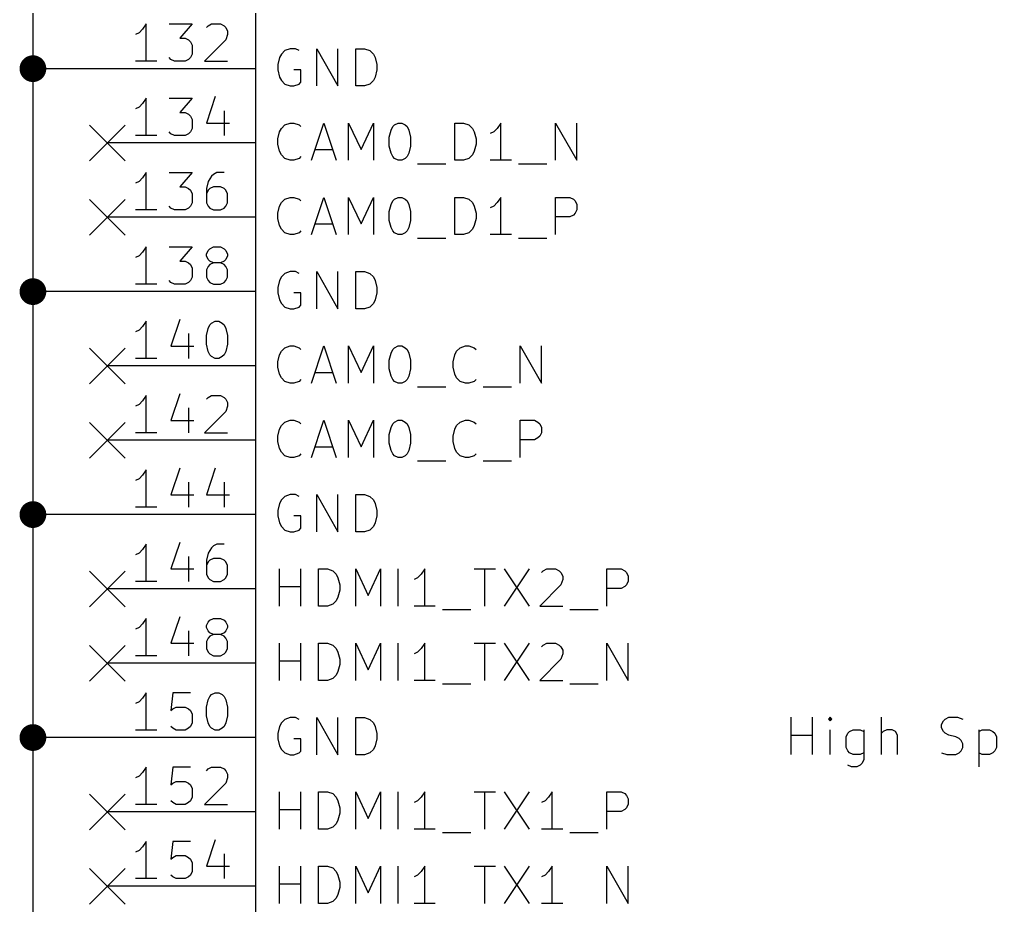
# Model space of a CAD drawing. Extents: x 0.4 to 11.3, y -7.9 to -0.4.
# Drawn here: x 3.382 to 4.696, y -4.176 to -2.984 of the extents above; entities that cross this region are included whole.
import ezdxf

# ---------------------------------------------------------------- set-up
doc = ezdxf.new("R2010")
doc.units = 0
doc.header["$MEASUREMENT"] = 0
for name, color, linetype in [('BLUE2', 5, 'CONTINUOUS'), ('CYAN2', 4, 'CONTINUOUS'), ('GREEN3', 91, 'CONTINUOUS'), ('RED2', 1, 'CONTINUOUS'), ('RED3', 11, 'CONTINUOUS')]:
    doc.layers.add(name, color=color, linetype=linetype)

msp = doc.modelspace()

# ---------------------------------------------------------------- linework, layer by layer
at = {"layer": 'BLUE2', "linetype": 'CONTINUOUS'}
for p, q in [((3.476, -3.126), (3.524, -3.174)), ((3.524, -3.126), (3.476, -3.174)), ((3.476, -3.226), (3.524, -3.274)), ((3.524, -3.226), (3.476, -3.274)), ((3.476, -3.426), (3.524, -3.474)), ((3.524, -3.426), (3.476, -3.474)), ((3.476, -3.526), (3.524, -3.574)), ((3.524, -3.526), (3.476, -3.574)), ((3.476, -3.726), (3.524, -3.774)), ((3.524, -3.726), (3.476, -3.774)), ((3.476, -3.826), (3.524, -3.874)), ((3.524, -3.826), (3.476, -3.874)), ((3.476, -4.026), (3.524, -4.074)), ((3.524, -4.026), (3.476, -4.074)), ((3.476, -4.126), (3.524, -4.174)), ((3.524, -4.126), (3.476, -4.174))]:
    msp.add_line(p, q, dxfattribs=at)
at = {"layer": 'CYAN2', "linetype": 'CONTINUOUS'}
for p, q in [((3.74619, -3.02313), (3.73905, -3.02551)), ((3.75333, -3.02313), (3.74619, -3.02313)), ((3.75809, -3.02551), (3.75333, -3.02313)), ((3.7819, -3.07313), (3.7819, -3.02313)), ((3.7819, -3.02313), (3.81047, -3.07313)), ((3.81047, -3.07313), (3.81047, -3.02313)), ((3.83428, -3.07313), (3.83428, -3.02313)), ((3.83428, -3.02313), (3.84619, -3.02313)), ((3.84619, -3.02313), (3.85333, -3.02551)), ((3.7319, -3.03504), (3.72952, -3.04456)), ((3.73428, -3.03028), (3.7319, -3.03504)), ((3.73905, -3.02551), (3.73428, -3.03028)), ((3.85333, -3.02551), (3.85809, -3.03028)), ((3.85809, -3.03028), (3.86048, -3.03504)), ((3.86048, -3.03504), (3.86285, -3.04456)), ((3.72952, -3.04456), (3.72952, -3.0517)), ((3.86285, -3.04456), (3.86285, -3.0517)), ((3.72952, -3.0517), (3.7319, -3.06122)), ((3.7319, -3.06122), (3.73428, -3.06599)), ((3.76047, -3.0517), (3.75095, -3.0517)), ((3.76047, -3.06837), (3.76047, -3.0517)), ((3.86048, -3.06122), (3.85809, -3.06599)), ((3.86285, -3.0517), (3.86048, -3.06122)), ((3.73428, -3.06599), (3.73905, -3.07075)), ((3.73905, -3.07075), (3.74619, -3.07313)), ((3.74619, -3.07313), (3.75095, -3.07313)), ((3.75095, -3.07313), (3.75809, -3.07075)), ((3.75809, -3.07075), (3.76047, -3.06837)), ((3.84619, -3.07313), (3.83428, -3.07313)), ((3.85333, -3.07075), (3.84619, -3.07313)), ((3.85809, -3.06599), (3.85333, -3.07075)), ((3.73428, -3.13028), (3.73905, -3.12551)), ((3.73905, -3.12551), (3.74619, -3.12313)), ((3.74619, -3.12313), (3.75095, -3.12313)), ((3.75095, -3.12313), (3.75809, -3.12551)), ((3.75809, -3.12551), (3.76047, -3.12789)), ((3.77476, -3.17313), (3.79143, -3.12313)), ((3.79143, -3.12313), (3.80809, -3.17313)), ((3.82476, -3.17313), (3.82476, -3.12313)), ((3.82476, -3.12313), (3.84143, -3.15885)), ((3.84143, -3.15885), (3.85809, -3.12313)), ((3.85809, -3.12313), (3.85809, -3.17313)), ((3.8819, -3.13265), (3.88428, -3.12789)), ((3.88428, -3.12789), (3.88667, -3.12551)), ((3.88667, -3.12551), (3.89143, -3.12313)), ((3.89143, -3.12313), (3.89619, -3.12313)), ((3.89619, -3.12313), (3.90095, -3.12551)), ((3.90095, -3.12551), (3.90333, -3.12789)), ((3.90333, -3.12789), (3.90571, -3.13265)), ((3.96761, -3.17313), (3.96761, -3.12313)), ((3.96761, -3.12313), (3.97952, -3.12313)), ((3.97952, -3.12313), (3.98666, -3.12551)), ((3.98666, -3.12551), (3.99143, -3.13028)), ((4.02952, -3.12313), (4.02476, -3.13028)), ((4.02952, -3.17313), (4.02952, -3.12313)), ((4.10333, -3.17313), (4.10333, -3.12313)), ((4.10333, -3.12313), (4.1319, -3.17313)), ((4.1319, -3.17313), (4.1319, -3.12313)), ((3.72952, -3.14456), (3.7319, -3.13504)), ((3.7319, -3.13504), (3.73428, -3.13028)), ((3.87952, -3.14218), (3.8819, -3.13265)), ((3.90571, -3.13265), (3.90809, -3.14218)), ((3.99143, -3.13028), (3.99381, -3.13504)), ((3.99381, -3.13504), (3.99619, -3.14456)), ((4.02, -3.13504), (4.01524, -3.13742)), ((4.02476, -3.13028), (4.02, -3.13504)), ((3.72952, -3.1517), (3.72952, -3.14456)), ((3.7319, -3.16122), (3.72952, -3.1517)), ((3.87952, -3.15408), (3.87952, -3.14218)), ((3.8819, -3.16361), (3.87952, -3.15408)), ((3.90809, -3.15408), (3.90571, -3.16361)), ((3.90809, -3.14218), (3.90809, -3.15408)), ((3.99619, -3.1517), (3.99381, -3.16122)), ((3.99619, -3.14456), (3.99619, -3.1517)), ((3.73428, -3.16599), (3.7319, -3.16122)), ((3.73905, -3.17075), (3.73428, -3.16599)), ((3.77952, -3.15885), (3.80333, -3.15885)), ((3.88428, -3.16837), (3.8819, -3.16361)), ((3.90571, -3.16361), (3.90333, -3.16837)), ((3.99143, -3.16599), (3.98666, -3.17075)), ((3.99381, -3.16122), (3.99143, -3.16599)), ((3.74619, -3.17313), (3.73905, -3.17075)), ((3.75095, -3.17313), (3.74619, -3.17313)), ((3.75809, -3.17075), (3.75095, -3.17313)), ((3.76047, -3.16837), (3.75809, -3.17075)), ((3.88667, -3.17075), (3.88428, -3.16837)), ((3.89143, -3.17313), (3.88667, -3.17075)), ((3.89619, -3.17313), (3.89143, -3.17313)), ((3.90095, -3.17075), (3.89619, -3.17313)), ((3.90333, -3.16837), (3.90095, -3.17075)), ((3.91762, -3.17789), (3.95571, -3.17789)), ((3.97952, -3.17313), (3.96761, -3.17313)), ((3.98666, -3.17075), (3.97952, -3.17313)), ((4.04381, -3.17313), (4.01524, -3.17313)), ((4.05333, -3.17789), (4.09143, -3.17789)), ((3.7319, -3.23504), (3.73428, -3.23028)), ((3.73428, -3.23028), (3.73905, -3.22551)), ((3.73905, -3.22551), (3.74619, -3.22313)), ((3.74619, -3.22313), (3.75095, -3.22313)), ((3.75095, -3.22313), (3.75809, -3.22551)), ((3.75809, -3.22551), (3.76047, -3.22789)), ((3.77476, -3.27313), (3.79143, -3.22313)), ((3.79143, -3.22313), (3.80809, -3.27313)), ((3.82476, -3.27313), (3.82476, -3.22313)), ((3.82476, -3.22313), (3.84143, -3.25885)), ((3.84143, -3.25885), (3.85809, -3.22313)), ((3.85809, -3.22313), (3.85809, -3.27313)), ((3.87952, -3.24218), (3.8819, -3.23265)), ((3.8819, -3.23265), (3.88428, -3.22789)), ((3.88428, -3.22789), (3.88667, -3.22551)), ((3.88667, -3.22551), (3.89143, -3.22313)), ((3.89143, -3.22313), (3.89619, -3.22313)), ((3.89619, -3.22313), (3.90095, -3.22551)), ((3.90095, -3.22551), (3.90333, -3.22789)), ((3.90333, -3.22789), (3.90571, -3.23265)), ((3.90571, -3.23265), (3.90809, -3.24218)), ((3.96761, -3.27313), (3.96761, -3.22313)), ((3.96761, -3.22313), (3.97952, -3.22313)), ((3.97952, -3.22313), (3.98666, -3.22551)), ((3.98666, -3.22551), (3.99143, -3.23028)), ((3.99143, -3.23028), (3.99381, -3.23504)), ((4.02476, -3.23028), (4.02, -3.23504)), ((4.02952, -3.22313), (4.02476, -3.23028)), ((4.02952, -3.27313), (4.02952, -3.22313)), ((4.10333, -3.27313), (4.10333, -3.22313)), ((4.10333, -3.22313), (4.12237, -3.22313)), ((4.12237, -3.22313), (4.12714, -3.22551)), ((4.12714, -3.22551), (4.12952, -3.22789)), ((4.12952, -3.22789), (4.1319, -3.23265)), ((4.1319, -3.23265), (4.1319, -3.2398)), ((3.72952, -3.24456), (3.7319, -3.23504)), ((3.72952, -3.2517), (3.72952, -3.24456)), ((3.87952, -3.25408), (3.87952, -3.24218)), ((3.90809, -3.24218), (3.90809, -3.25408)), ((3.99381, -3.23504), (3.99619, -3.24456)), ((3.99619, -3.24456), (3.99619, -3.2517)), ((4.02, -3.23504), (4.01524, -3.23742)), ((4.12952, -3.24456), (4.12714, -3.24694)), ((4.1319, -3.2398), (4.12952, -3.24456)), ((3.7319, -3.26122), (3.72952, -3.2517)), ((3.77952, -3.25885), (3.80333, -3.25885)), ((3.8819, -3.26361), (3.87952, -3.25408)), ((3.90809, -3.25408), (3.90571, -3.26361)), ((3.99619, -3.2517), (3.99381, -3.26122)), ((4.12237, -3.24932), (4.10333, -3.24932)), ((4.12714, -3.24694), (4.12237, -3.24932)), ((3.73428, -3.26599), (3.7319, -3.26122)), ((3.73905, -3.27075), (3.73428, -3.26599)), ((3.74619, -3.27313), (3.73905, -3.27075)), ((3.75809, -3.27075), (3.75095, -3.27313)), ((3.76047, -3.26837), (3.75809, -3.27075)), ((3.88428, -3.26837), (3.8819, -3.26361)), ((3.88667, -3.27075), (3.88428, -3.26837)), ((3.89143, -3.27313), (3.88667, -3.27075)), ((3.90095, -3.27075), (3.89619, -3.27313)), ((3.90333, -3.26837), (3.90095, -3.27075)), ((3.90571, -3.26361), (3.90333, -3.26837)), ((3.98666, -3.27075), (3.97952, -3.27313)), ((3.99143, -3.26599), (3.98666, -3.27075)), ((3.99381, -3.26122), (3.99143, -3.26599)), ((3.75095, -3.27313), (3.74619, -3.27313)), ((3.89619, -3.27313), (3.89143, -3.27313)), ((3.91762, -3.27789), (3.95571, -3.27789)), ((3.97952, -3.27313), (3.96761, -3.27313)), ((4.04381, -3.27313), (4.01524, -3.27313)), ((4.05333, -3.27789), (4.09143, -3.27789)), ((3.74619, -3.32313), (3.73905, -3.32551)), ((3.75333, -3.32313), (3.74619, -3.32313)), ((3.75809, -3.32551), (3.75333, -3.32313)), ((3.7819, -3.37313), (3.7819, -3.32313)), ((3.7819, -3.32313), (3.81047, -3.37313)), ((3.81047, -3.37313), (3.81047, -3.32313)), ((3.83428, -3.37313), (3.83428, -3.32313)), ((3.83428, -3.32313), (3.84619, -3.32313)), ((3.84619, -3.32313), (3.85333, -3.32551)), ((3.7319, -3.33504), (3.72952, -3.34456)), ((3.73428, -3.33028), (3.7319, -3.33504)), ((3.73905, -3.32551), (3.73428, -3.33028)), ((3.85333, -3.32551), (3.85809, -3.33028)), ((3.85809, -3.33028), (3.86048, -3.33504)), ((3.86048, -3.33504), (3.86285, -3.34456)), ((3.72952, -3.34456), (3.72952, -3.3517)), ((3.72952, -3.3517), (3.7319, -3.36122)), ((3.76047, -3.3517), (3.75095, -3.3517)), ((3.76047, -3.36837), (3.76047, -3.3517)), ((3.86285, -3.3517), (3.86048, -3.36122)), ((3.86285, -3.34456), (3.86285, -3.3517)), ((3.7319, -3.36122), (3.73428, -3.36599)), ((3.86048, -3.36122), (3.85809, -3.36599)), ((3.73428, -3.36599), (3.73905, -3.37075)), ((3.73905, -3.37075), (3.74619, -3.37313)), ((3.74619, -3.37313), (3.75095, -3.37313)), ((3.75095, -3.37313), (3.75809, -3.37075)), ((3.75809, -3.37075), (3.76047, -3.36837)), ((3.84619, -3.37313), (3.83428, -3.37313)), ((3.85333, -3.37075), (3.84619, -3.37313)), ((3.85809, -3.36599), (3.85333, -3.37075)), ((3.7319, -3.43504), (3.73428, -3.43028)), ((3.73428, -3.43028), (3.73905, -3.42551)), ((3.73905, -3.42551), (3.74619, -3.42313)), ((3.74619, -3.42313), (3.75095, -3.42313)), ((3.75095, -3.42313), (3.75809, -3.42551)), ((3.75809, -3.42551), (3.76047, -3.42789)), ((3.77476, -3.47313), (3.79143, -3.42313)), ((3.79143, -3.42313), (3.80809, -3.47313)), ((3.82476, -3.47313), (3.82476, -3.42313)), ((3.82476, -3.42313), (3.84143, -3.45885)), ((3.84143, -3.45885), (3.85809, -3.42313)), ((3.85809, -3.42313), (3.85809, -3.47313)), ((3.8819, -3.43265), (3.88428, -3.42789)), ((3.88428, -3.42789), (3.88667, -3.42551)), ((3.88667, -3.42551), (3.89143, -3.42313)), ((3.89143, -3.42313), (3.89619, -3.42313)), ((3.89619, -3.42313), (3.90095, -3.42551)), ((3.90095, -3.42551), (3.90333, -3.42789)), ((3.90333, -3.42789), (3.90571, -3.43265)), ((3.96761, -3.43504), (3.97, -3.43028)), ((3.97, -3.43028), (3.97476, -3.42551)), ((3.97476, -3.42551), (3.9819, -3.42313)), ((3.9819, -3.42313), (3.98666, -3.42313)), ((3.98666, -3.42313), (3.99381, -3.42551)), ((3.99381, -3.42551), (3.99619, -3.42789)), ((4.05571, -3.47313), (4.05571, -3.42313)), ((4.05571, -3.42313), (4.08428, -3.47313)), ((4.08428, -3.47313), (4.08428, -3.42313)), ((3.72952, -3.44456), (3.7319, -3.43504)), ((3.87952, -3.44218), (3.8819, -3.43265)), ((3.87952, -3.45408), (3.87952, -3.44218)), ((3.90571, -3.43265), (3.90809, -3.44218)), ((3.90809, -3.44218), (3.90809, -3.45408)), ((3.96524, -3.44456), (3.96761, -3.43504)), ((3.72952, -3.4517), (3.72952, -3.44456)), ((3.7319, -3.46122), (3.72952, -3.4517)), ((3.8819, -3.46361), (3.87952, -3.45408)), ((3.90809, -3.45408), (3.90571, -3.46361)), ((3.96524, -3.4517), (3.96524, -3.44456)), ((3.96761, -3.46122), (3.96524, -3.4517)), ((3.73428, -3.46599), (3.7319, -3.46122)), ((3.73905, -3.47075), (3.73428, -3.46599)), ((3.76047, -3.46837), (3.75809, -3.47075)), ((3.77952, -3.45885), (3.80333, -3.45885)), ((3.88428, -3.46837), (3.8819, -3.46361)), ((3.88667, -3.47075), (3.88428, -3.46837)), ((3.90333, -3.46837), (3.90095, -3.47075)), ((3.90571, -3.46361), (3.90333, -3.46837)), ((3.97, -3.46599), (3.96761, -3.46122)), ((3.97476, -3.47075), (3.97, -3.46599)), ((3.99619, -3.46837), (3.99381, -3.47075)), ((3.74619, -3.47313), (3.73905, -3.47075)), ((3.75095, -3.47313), (3.74619, -3.47313)), ((3.75809, -3.47075), (3.75095, -3.47313)), ((3.89143, -3.47313), (3.88667, -3.47075)), ((3.89619, -3.47313), (3.89143, -3.47313)), ((3.90095, -3.47075), (3.89619, -3.47313)), ((3.91762, -3.47789), (3.95571, -3.47789)), ((3.9819, -3.47313), (3.97476, -3.47075)), ((3.98666, -3.47313), (3.9819, -3.47313)), ((3.99381, -3.47075), (3.98666, -3.47313)), ((4.00571, -3.47789), (4.04381, -3.47789)), ((3.72952, -3.54456), (3.7319, -3.53504)), ((3.7319, -3.53504), (3.73428, -3.53028)), ((3.73428, -3.53028), (3.73905, -3.52551)), ((3.73905, -3.52551), (3.74619, -3.52313)), ((3.74619, -3.52313), (3.75095, -3.52313)), ((3.75095, -3.52313), (3.75809, -3.52551)), ((3.75809, -3.52551), (3.76047, -3.52789)), ((3.77476, -3.57313), (3.79143, -3.52313)), ((3.79143, -3.52313), (3.80809, -3.57313)), ((3.82476, -3.57313), (3.82476, -3.52313)), ((3.82476, -3.52313), (3.84143, -3.55885)), ((3.84143, -3.55885), (3.85809, -3.52313)), ((3.85809, -3.52313), (3.85809, -3.57313)), ((3.87952, -3.54218), (3.8819, -3.53265)), ((3.8819, -3.53265), (3.88428, -3.52789)), ((3.88428, -3.52789), (3.88667, -3.52551)), ((3.88667, -3.52551), (3.89143, -3.52313)), ((3.89143, -3.52313), (3.89619, -3.52313)), ((3.89619, -3.52313), (3.90095, -3.52551)), ((3.90095, -3.52551), (3.90333, -3.52789)), ((3.90333, -3.52789), (3.90571, -3.53265)), ((3.90571, -3.53265), (3.90809, -3.54218)), ((3.96524, -3.54456), (3.96761, -3.53504)), ((3.96761, -3.53504), (3.97, -3.53028)), ((3.97, -3.53028), (3.97476, -3.52551)), ((3.97476, -3.52551), (3.9819, -3.52313)), ((3.9819, -3.52313), (3.98666, -3.52313)), ((3.98666, -3.52313), (3.99381, -3.52551)), ((3.99381, -3.52551), (3.99619, -3.52789)), ((4.05571, -3.57313), (4.05571, -3.52313)), ((4.05571, -3.52313), (4.07476, -3.52313)), ((4.07476, -3.52313), (4.07952, -3.52551)), ((4.07952, -3.52551), (4.0819, -3.52789)), ((4.0819, -3.52789), (4.08428, -3.53265)), ((4.08428, -3.53265), (4.08428, -3.5398)), ((3.72952, -3.5517), (3.72952, -3.54456)), ((3.87952, -3.55408), (3.87952, -3.54218)), ((3.90809, -3.54218), (3.90809, -3.55408)), ((3.96524, -3.5517), (3.96524, -3.54456)), ((4.07952, -3.54694), (4.07476, -3.54932)), ((4.0819, -3.54456), (4.07952, -3.54694)), ((4.08428, -3.5398), (4.0819, -3.54456)), ((3.7319, -3.56122), (3.72952, -3.5517)), ((3.73428, -3.56599), (3.7319, -3.56122)), ((3.77952, -3.55885), (3.80333, -3.55885)), ((3.8819, -3.56361), (3.87952, -3.55408)), ((3.90809, -3.55408), (3.90571, -3.56361)), ((3.96761, -3.56122), (3.96524, -3.5517)), ((3.97, -3.56599), (3.96761, -3.56122)), ((4.07476, -3.54932), (4.05571, -3.54932)), ((3.73905, -3.57075), (3.73428, -3.56599)), ((3.74619, -3.57313), (3.73905, -3.57075)), ((3.75095, -3.57313), (3.74619, -3.57313)), ((3.75809, -3.57075), (3.75095, -3.57313)), ((3.76047, -3.56837), (3.75809, -3.57075)), ((3.88428, -3.56837), (3.8819, -3.56361)), ((3.88667, -3.57075), (3.88428, -3.56837)), ((3.89143, -3.57313), (3.88667, -3.57075)), ((3.89619, -3.57313), (3.89143, -3.57313)), ((3.90095, -3.57075), (3.89619, -3.57313)), ((3.90333, -3.56837), (3.90095, -3.57075)), ((3.90571, -3.56361), (3.90333, -3.56837)), ((3.97476, -3.57075), (3.97, -3.56599)), ((3.9819, -3.57313), (3.97476, -3.57075)), ((3.98666, -3.57313), (3.9819, -3.57313)), ((3.99381, -3.57075), (3.98666, -3.57313)), ((3.99619, -3.56837), (3.99381, -3.57075)), ((3.91762, -3.57789), (3.95571, -3.57789)), ((4.00571, -3.57789), (4.04381, -3.57789)), ((3.73905, -3.62551), (3.73428, -3.63028)), ((3.74619, -3.62313), (3.73905, -3.62551)), ((3.75333, -3.62313), (3.74619, -3.62313)), ((3.75809, -3.62551), (3.75333, -3.62313)), ((3.7819, -3.67313), (3.7819, -3.62313)), ((3.7819, -3.62313), (3.81047, -3.67313)), ((3.81047, -3.67313), (3.81047, -3.62313)), ((3.83428, -3.67313), (3.83428, -3.62313)), ((3.83428, -3.62313), (3.84619, -3.62313)), ((3.84619, -3.62313), (3.85333, -3.62551)), ((3.85333, -3.62551), (3.85809, -3.63028)), ((3.7319, -3.63504), (3.72952, -3.64456)), ((3.73428, -3.63028), (3.7319, -3.63504)), ((3.85809, -3.63028), (3.86048, -3.63504)), ((3.86048, -3.63504), (3.86285, -3.64456)), ((3.72952, -3.64456), (3.72952, -3.6517)), ((3.72952, -3.6517), (3.7319, -3.66122)), ((3.76047, -3.6517), (3.75095, -3.6517)), ((3.76047, -3.66837), (3.76047, -3.6517)), ((3.86285, -3.6517), (3.86048, -3.66122)), ((3.86285, -3.64456), (3.86285, -3.6517)), ((3.7319, -3.66122), (3.73428, -3.66599)), ((3.73428, -3.66599), (3.73905, -3.67075)), ((3.85809, -3.66599), (3.85333, -3.67075)), ((3.86048, -3.66122), (3.85809, -3.66599)), ((3.73905, -3.67075), (3.74619, -3.67313)), ((3.74619, -3.67313), (3.75095, -3.67313)), ((3.75095, -3.67313), (3.75809, -3.67075)), ((3.75809, -3.67075), (3.76047, -3.66837)), ((3.84619, -3.67313), (3.83428, -3.67313)), ((3.85333, -3.67075), (3.84619, -3.67313)), ((3.7319, -3.77313), (3.7319, -3.72313)), ((3.76047, -3.77313), (3.76047, -3.72313)), ((3.78428, -3.77313), (3.78428, -3.72313)), ((3.78428, -3.72313), (3.79619, -3.72313)), ((3.79619, -3.72313), (3.80333, -3.72551)), ((3.80333, -3.72551), (3.80809, -3.73028)), ((3.80809, -3.73028), (3.81048, -3.73504)), ((3.83428, -3.77313), (3.83428, -3.72313)), ((3.83428, -3.72313), (3.85095, -3.75885)), ((3.85095, -3.75885), (3.86762, -3.72313)), ((3.86762, -3.72313), (3.86762, -3.77313)), ((3.89143, -3.77313), (3.89143, -3.72313)), ((3.92238, -3.73028), (3.91762, -3.73504)), ((3.92714, -3.72313), (3.92238, -3.73028)), ((3.92714, -3.77313), (3.92714, -3.72313)), ((3.99381, -3.72313), (4.02238, -3.72313)), ((4.00809, -3.77313), (4.00809, -3.72313)), ((4.03428, -3.72313), (4.06761, -3.77313)), ((4.06761, -3.72313), (4.03428, -3.77313)), ((4.08428, -3.72789), (4.08666, -3.72551)), ((4.08666, -3.72551), (4.09143, -3.72313)), ((4.09143, -3.72313), (4.10333, -3.72313)), ((4.10333, -3.72313), (4.10809, -3.72551)), ((4.10809, -3.72551), (4.11047, -3.72789)), ((4.11047, -3.72789), (4.11285, -3.73265)), ((4.11285, -3.73265), (4.11285, -3.73742)), ((4.17237, -3.77313), (4.17237, -3.72313)), ((4.17237, -3.72313), (4.19142, -3.72313)), ((4.19142, -3.72313), (4.19619, -3.72551)), ((4.19619, -3.72551), (4.19857, -3.72789)), ((4.19857, -3.72789), (4.20094, -3.73265)), ((4.20094, -3.73265), (4.20094, -3.7398)), ((3.81048, -3.73504), (3.81285, -3.74456)), ((3.81285, -3.74456), (3.81285, -3.7517)), ((3.91762, -3.73504), (3.91286, -3.73742)), ((4.11047, -3.74456), (4.0819, -3.77313)), ((4.11285, -3.73742), (4.11047, -3.74456)), ((4.19857, -3.74456), (4.19619, -3.74694)), ((4.20094, -3.7398), (4.19857, -3.74456)), ((3.7319, -3.74694), (3.76047, -3.74694)), ((3.81285, -3.7517), (3.81048, -3.76122)), ((4.19142, -3.74932), (4.17237, -3.74932)), ((4.19619, -3.74694), (4.19142, -3.74932)), ((3.80333, -3.77075), (3.79619, -3.77313)), ((3.80809, -3.76599), (3.80333, -3.77075)), ((3.81048, -3.76122), (3.80809, -3.76599)), ((3.79619, -3.77313), (3.78428, -3.77313)), ((3.94143, -3.77313), (3.91286, -3.77313)), ((3.95095, -3.77789), (3.98905, -3.77789)), ((4.0819, -3.77313), (4.11285, -3.77313)), ((4.12238, -3.77789), (4.16047, -3.77789)), ((3.7319, -3.87313), (3.7319, -3.82313)), ((3.76047, -3.87313), (3.76047, -3.82313)), ((3.78428, -3.87313), (3.78428, -3.82313)), ((3.78428, -3.82313), (3.79619, -3.82313)), ((3.79619, -3.82313), (3.80333, -3.82551)), ((3.83428, -3.87313), (3.83428, -3.82313)), ((3.83428, -3.82313), (3.85095, -3.85885)), ((3.85095, -3.85885), (3.86762, -3.82313)), ((3.86762, -3.82313), (3.86762, -3.87313)), ((3.89143, -3.87313), (3.89143, -3.82313)), ((3.92714, -3.82313), (3.92238, -3.83028)), ((3.92714, -3.87313), (3.92714, -3.82313)), ((3.99381, -3.82313), (4.02238, -3.82313)), ((4.00809, -3.87313), (4.00809, -3.82313)), ((4.03428, -3.82313), (4.06761, -3.87313)), ((4.06761, -3.82313), (4.03428, -3.87313)), ((4.08666, -3.82551), (4.09143, -3.82313)), ((4.09143, -3.82313), (4.10333, -3.82313)), ((4.10333, -3.82313), (4.10809, -3.82551)), ((4.17237, -3.87313), (4.17237, -3.82313)), ((4.17237, -3.82313), (4.20094, -3.87313)), ((4.20094, -3.87313), (4.20094, -3.82313)), ((3.80333, -3.82551), (3.80809, -3.83028)), ((3.80809, -3.83028), (3.81048, -3.83504)), ((3.81048, -3.83504), (3.81285, -3.84456)), ((3.91762, -3.83504), (3.91286, -3.83742)), ((3.92238, -3.83028), (3.91762, -3.83504)), ((4.08428, -3.82789), (4.08666, -3.82551)), ((4.10809, -3.82551), (4.11047, -3.82789)), ((4.11047, -3.82789), (4.11285, -3.83265)), ((4.11285, -3.83742), (4.11047, -3.84456)), ((4.11285, -3.83265), (4.11285, -3.83742)), ((3.7319, -3.84694), (3.76047, -3.84694)), ((3.81285, -3.84456), (3.81285, -3.8517)), ((4.11047, -3.84456), (4.0819, -3.87313)), ((3.81048, -3.86122), (3.80809, -3.86599)), ((3.81285, -3.8517), (3.81048, -3.86122)), ((3.79619, -3.87313), (3.78428, -3.87313)), ((3.80333, -3.87075), (3.79619, -3.87313)), ((3.80809, -3.86599), (3.80333, -3.87075)), ((3.94143, -3.87313), (3.91286, -3.87313)), ((4.0819, -3.87313), (4.11285, -3.87313)), ((3.95095, -3.87789), (3.98905, -3.87789)), ((4.12238, -3.87789), (4.16047, -3.87789)), ((3.73905, -3.92551), (3.73428, -3.93028)), ((3.74619, -3.92313), (3.73905, -3.92551)), ((3.75333, -3.92313), (3.74619, -3.92313)), ((3.75809, -3.92551), (3.75333, -3.92313)), ((3.7819, -3.97313), (3.7819, -3.92313)), ((3.7819, -3.92313), (3.81047, -3.97313)), ((3.81047, -3.97313), (3.81047, -3.92313)), ((3.83428, -3.97313), (3.83428, -3.92313)), ((3.83428, -3.92313), (3.84619, -3.92313)), ((3.84619, -3.92313), (3.85333, -3.92551)), ((3.85333, -3.92551), (3.85809, -3.93028)), ((3.7319, -3.93504), (3.72952, -3.94456)), ((3.73428, -3.93028), (3.7319, -3.93504)), ((3.85809, -3.93028), (3.86048, -3.93504)), ((3.86048, -3.93504), (3.86285, -3.94456)), ((3.72952, -3.94456), (3.72952, -3.9517)), ((3.72952, -3.9517), (3.7319, -3.96122)), ((3.76047, -3.9517), (3.75095, -3.9517)), ((3.76047, -3.96837), (3.76047, -3.9517)), ((3.86285, -3.9517), (3.86048, -3.96122)), ((3.86285, -3.94456), (3.86285, -3.9517)), ((3.7319, -3.96122), (3.73428, -3.96599)), ((3.73428, -3.96599), (3.73905, -3.97075)), ((3.75809, -3.97075), (3.76047, -3.96837)), ((3.85809, -3.96599), (3.85333, -3.97075)), ((3.86048, -3.96122), (3.85809, -3.96599)), ((3.73905, -3.97075), (3.74619, -3.97313)), ((3.74619, -3.97313), (3.75095, -3.97313)), ((3.75095, -3.97313), (3.75809, -3.97075)), ((3.84619, -3.97313), (3.83428, -3.97313)), ((3.85333, -3.97075), (3.84619, -3.97313)), ((3.7319, -4.07313), (3.7319, -4.02313)), ((3.76047, -4.07313), (3.76047, -4.02313)), ((3.78428, -4.07313), (3.78428, -4.02313)), ((3.78428, -4.02313), (3.79619, -4.02313)), ((3.79619, -4.02313), (3.80333, -4.02551)), ((3.80333, -4.02551), (3.80809, -4.03028)), ((3.80809, -4.03028), (3.81048, -4.03504)), ((3.81048, -4.03504), (3.81285, -4.04456)), ((3.83428, -4.07313), (3.83428, -4.02313)), ((3.83428, -4.02313), (3.85095, -4.05885)), ((3.85095, -4.05885), (3.86762, -4.02313)), ((3.86762, -4.02313), (3.86762, -4.07313)), ((3.89143, -4.07313), (3.89143, -4.02313)), ((3.91762, -4.03504), (3.91286, -4.03742)), ((3.92238, -4.03028), (3.91762, -4.03504)), ((3.92714, -4.02313), (3.92238, -4.03028)), ((3.92714, -4.07313), (3.92714, -4.02313)), ((3.99381, -4.02313), (4.02238, -4.02313)), ((4.00809, -4.07313), (4.00809, -4.02313)), ((4.03428, -4.02313), (4.06761, -4.07313)), ((4.06761, -4.02313), (4.03428, -4.07313)), ((4.08904, -4.03504), (4.08428, -4.03742)), ((4.09381, -4.03028), (4.08904, -4.03504)), ((4.09857, -4.02313), (4.09381, -4.03028)), ((4.09857, -4.07313), (4.09857, -4.02313)), ((4.17237, -4.07313), (4.17237, -4.02313)), ((4.17237, -4.02313), (4.19142, -4.02313)), ((4.19142, -4.02313), (4.19619, -4.02551)), ((4.19619, -4.02551), (4.19857, -4.02789)), ((4.19857, -4.02789), (4.20094, -4.03265)), ((4.20094, -4.03265), (4.20094, -4.0398)), ((3.7319, -4.04694), (3.76047, -4.04694)), ((3.81285, -4.04456), (3.81285, -4.0517)), ((4.19619, -4.04694), (4.19142, -4.04932)), ((4.19857, -4.04456), (4.19619, -4.04694)), ((4.20094, -4.0398), (4.19857, -4.04456)), ((3.81048, -4.06122), (3.80809, -4.06599)), ((3.81285, -4.0517), (3.81048, -4.06122)), ((4.19142, -4.04932), (4.17237, -4.04932)), ((3.79619, -4.07313), (3.78428, -4.07313)), ((3.80333, -4.07075), (3.79619, -4.07313)), ((3.80809, -4.06599), (3.80333, -4.07075)), ((3.94143, -4.07313), (3.91286, -4.07313)), ((4.11285, -4.07313), (4.08428, -4.07313)), ((3.95095, -4.07789), (3.98905, -4.07789)), ((4.12238, -4.07789), (4.16047, -4.07789)), ((3.7319, -4.17313), (3.7319, -4.12313)), ((3.76047, -4.17313), (3.76047, -4.12313)), ((3.78428, -4.17313), (3.78428, -4.12313)), ((3.78428, -4.12313), (3.79619, -4.12313)), ((3.79619, -4.12313), (3.80333, -4.12551)), ((3.80333, -4.12551), (3.80809, -4.13028)), ((3.83428, -4.17313), (3.83428, -4.12313)), ((3.83428, -4.12313), (3.85095, -4.15885)), ((3.85095, -4.15885), (3.86762, -4.12313)), ((3.86762, -4.12313), (3.86762, -4.17313)), ((3.89143, -4.17313), (3.89143, -4.12313)), ((3.92714, -4.12313), (3.92238, -4.13028)), ((3.92714, -4.17313), (3.92714, -4.12313)), ((3.99381, -4.12313), (4.02238, -4.12313)), ((4.00809, -4.17313), (4.00809, -4.12313)), ((4.03428, -4.12313), (4.06761, -4.17313)), ((4.06761, -4.12313), (4.03428, -4.17313)), ((4.09857, -4.12313), (4.09381, -4.13028)), ((4.09857, -4.17313), (4.09857, -4.12313)), ((4.17237, -4.17313), (4.17237, -4.12313)), ((4.17237, -4.12313), (4.20094, -4.17313)), ((4.20094, -4.17313), (4.20094, -4.12313)), ((3.80809, -4.13028), (3.81048, -4.13504)), ((3.81048, -4.13504), (3.81285, -4.14456)), ((3.91762, -4.13504), (3.91286, -4.13742)), ((3.92238, -4.13028), (3.91762, -4.13504)), ((4.08904, -4.13504), (4.08428, -4.13742)), ((4.09381, -4.13028), (4.08904, -4.13504)), ((3.7319, -4.14694), (3.76047, -4.14694)), ((3.81285, -4.1517), (3.81048, -4.16122)), ((3.81285, -4.14456), (3.81285, -4.1517)), ((3.80809, -4.16599), (3.80333, -4.17075)), ((3.81048, -4.16122), (3.80809, -4.16599)), ((3.79619, -4.17313), (3.78428, -4.17313)), ((3.80333, -4.17075), (3.79619, -4.17313)), ((3.94143, -4.17313), (3.91286, -4.17313)), ((4.11285, -4.17313), (4.08428, -4.17313))]:
    msp.add_line(p, q, dxfattribs=at)
at = {"layer": 'GREEN3', "linetype": 'CONTINUOUS'}
for p, q in [((3.4, -2.75), (3.4, -3.05)), ((3.5, -3.05), (3.4, -3.05)), ((3.4, -3.05), (3.4, -3.35)), ((3.4, -3.35), (3.4, -3.65)), ((3.5, -3.35), (3.4, -3.35)), ((3.4, -3.65), (3.4, -3.95)), ((3.5, -3.65), (3.4, -3.65)), ((3.4, -3.95), (3.4, -4.25)), ((3.5, -3.95), (3.4, -3.95))]:
    msp.add_line(p, q, dxfattribs=at)
at = {"layer": 'GREEN3', "const_width": 0.018}
for points in [[(3.391, -3.05, 1), (3.409, -3.05, 1)], [(3.391, -3.35, 1), (3.409, -3.35, 1)], [(3.391, -3.65, 1), (3.409, -3.65, 1)], [(3.391, -3.95, 1), (3.409, -3.95, 1)]]:
    msp.add_lwpolyline(points, format="xyb", close=True, dxfattribs=at)
at = {"layer": 'RED2', "linetype": 'CONTINUOUS'}
for p, q in [((3.7, -6.55), (3.7, -1.45)), ((3.7, -3.05), (3.5, -3.05)), ((3.7, -3.15), (3.5, -3.15)), ((3.7, -3.25), (3.5, -3.25)), ((3.7, -3.35), (3.5, -3.35)), ((3.7, -3.45), (3.5, -3.45)), ((3.7, -3.55), (3.5, -3.55)), ((3.7, -3.65), (3.5, -3.65)), ((3.7, -3.75), (3.5, -3.75)), ((3.7, -3.85), (3.5, -3.85)), ((4.42024, -3.9728), (4.42024, -3.9228)), ((4.44881, -3.9728), (4.44881, -3.9228)), ((4.47262, -3.9228), (4.47024, -3.92519)), ((4.47024, -3.92519), (4.47262, -3.92757)), ((4.475, -3.92519), (4.47262, -3.9228)), ((4.47262, -3.9228), (4.47262, -3.92757)), ((4.47262, -3.92757), (4.475, -3.92519)), ((4.54167, -3.9728), (4.54167, -3.9228)), ((4.62262, -3.93233), (4.625, -3.92757)), ((4.625, -3.92757), (4.62738, -3.92519)), ((4.62738, -3.92519), (4.63215, -3.9228)), ((4.63215, -3.9228), (4.64405, -3.9228)), ((4.64405, -3.9228), (4.65119, -3.92519)), ((4.47262, -3.9728), (4.47262, -3.93947)), ((4.49643, -3.94423), (4.49881, -3.94185)), ((4.49881, -3.94185), (4.50358, -3.93947)), ((4.50358, -3.93947), (4.5131, -3.93947)), ((4.5131, -3.93947), (4.51786, -3.94185)), ((4.51786, -3.93947), (4.51786, -3.97995)), ((4.54405, -3.94185), (4.54167, -3.94423)), ((4.54881, -3.93947), (4.54405, -3.94185)), ((4.55596, -3.93947), (4.54881, -3.93947)), ((4.56072, -3.94185), (4.55596, -3.93947)), ((4.5631, -3.94661), (4.56072, -3.94185)), ((4.62262, -3.93709), (4.62262, -3.93233)), ((4.625, -3.94185), (4.62262, -3.93709)), ((4.62738, -3.94423), (4.625, -3.94185)), ((4.67262, -3.93947), (4.67262, -3.98947)), ((4.67262, -3.94185), (4.67738, -3.93947)), ((4.67738, -3.93947), (4.68691, -3.93947)), ((4.68691, -3.93947), (4.69167, -3.94185)), ((4.69167, -3.94185), (4.69405, -3.94423)), ((3.7, -3.95), (3.5, -3.95)), ((4.42024, -3.94661), (4.44881, -3.94661)), ((4.49406, -3.949), (4.49643, -3.94423)), ((4.49406, -3.96328), (4.49406, -3.949)), ((4.5631, -3.9728), (4.5631, -3.94661)), ((4.63215, -3.94661), (4.62738, -3.94423)), ((4.64167, -3.949), (4.63215, -3.94661)), ((4.64643, -3.95137), (4.64167, -3.949)), ((4.64881, -3.95376), (4.64643, -3.95137)), ((4.65119, -3.95852), (4.64881, -3.95376)), ((4.69405, -3.94423), (4.69643, -3.949)), ((4.69643, -3.949), (4.69643, -3.96328)), ((4.49643, -3.96804), (4.49406, -3.96328)), ((4.49881, -3.97043), (4.49643, -3.96804)), ((4.64643, -3.97043), (4.64881, -3.96804)), ((4.64881, -3.96804), (4.65119, -3.96328)), ((4.65119, -3.96328), (4.65119, -3.95852)), ((4.69405, -3.96804), (4.69167, -3.97043)), ((4.69643, -3.96328), (4.69405, -3.96804)), ((4.50358, -3.9728), (4.49881, -3.97043)), ((4.5131, -3.9728), (4.50358, -3.9728)), ((4.51786, -3.97043), (4.5131, -3.9728)), ((4.51786, -3.97995), (4.51548, -3.98471)), ((4.62262, -3.97043), (4.62976, -3.9728)), ((4.62976, -3.9728), (4.64167, -3.9728)), ((4.64167, -3.9728), (4.64643, -3.97043)), ((4.67738, -3.9728), (4.67262, -3.97043)), ((4.68691, -3.9728), (4.67738, -3.9728)), ((4.69167, -3.97043), (4.68691, -3.9728)), ((4.5012, -3.98947), (4.49643, -3.98709)), ((4.50834, -3.98947), (4.5012, -3.98947)), ((4.5131, -3.98709), (4.50834, -3.98947)), ((4.51548, -3.98471), (4.5131, -3.98709)), ((3.7, -4.05), (3.5, -4.05)), ((3.7, -4.15), (3.5, -4.15))]:
    msp.add_line(p, q, dxfattribs=at)
at = {"layer": 'RED3', "linetype": 'CONTINUOUS'}
for p, q in [((3.55238, -2.98988), (3.54762, -2.99702)), ((3.55238, -3.03988), (3.55238, -2.98988)), ((3.58333, -2.98988), (3.61429, -2.98988)), ((3.61429, -2.98988), (3.59762, -3.00893)), ((3.63333, -2.99464), (3.63571, -2.99226)), ((3.63571, -2.99226), (3.64048, -2.98988)), ((3.64048, -2.98988), (3.65238, -2.98988)), ((3.65238, -2.98988), (3.65714, -2.99226)), ((3.65714, -2.99226), (3.65952, -2.99464)), ((3.65952, -2.99464), (3.66191, -2.9994)), ((3.54286, -3.00178), (3.5381, -3.00417)), ((3.54762, -2.99702), (3.54286, -3.00178)), ((3.59762, -3.00893), (3.60476, -3.00893)), ((3.60476, -3.00893), (3.60952, -3.01131)), ((3.66191, -3.00417), (3.65952, -3.01131)), ((3.66191, -2.9994), (3.66191, -3.00417)), ((3.60952, -3.01131), (3.61191, -3.01369)), ((3.61191, -3.01369), (3.61429, -3.01845)), ((3.61429, -3.01845), (3.61429, -3.03035)), ((3.65952, -3.01131), (3.63095, -3.03988)), ((3.58572, -3.0375), (3.58333, -3.03512)), ((3.61191, -3.03512), (3.60952, -3.0375)), ((3.61429, -3.03035), (3.61191, -3.03512)), ((3.56667, -3.03988), (3.5381, -3.03988)), ((3.59048, -3.03988), (3.58572, -3.0375)), ((3.60476, -3.03988), (3.59048, -3.03988)), ((3.60952, -3.0375), (3.60476, -3.03988)), ((3.63095, -3.03988), (3.66191, -3.03988)), ((3.64524, -3.0875), (3.63333, -3.12321)), ((3.54286, -3.10178), (3.5381, -3.10417)), ((3.54762, -3.09702), (3.54286, -3.10178)), ((3.55238, -3.08988), (3.54762, -3.09702)), ((3.55238, -3.13988), (3.55238, -3.08988)), ((3.58333, -3.08988), (3.61429, -3.08988)), ((3.61429, -3.08988), (3.59762, -3.10893)), ((3.59762, -3.10893), (3.60476, -3.10893)), ((3.60476, -3.10893), (3.60952, -3.11131)), ((3.60952, -3.11131), (3.61191, -3.11369)), ((3.61191, -3.11369), (3.61429, -3.11845)), ((3.65714, -3.10655), (3.65714, -3.13988)), ((3.61429, -3.11845), (3.61429, -3.13035)), ((3.63333, -3.12321), (3.66428, -3.12321)), ((3.56667, -3.13988), (3.5381, -3.13988)), ((3.58572, -3.1375), (3.58333, -3.13512)), ((3.59048, -3.13988), (3.58572, -3.1375)), ((3.60476, -3.13988), (3.59048, -3.13988)), ((3.60952, -3.1375), (3.60476, -3.13988)), ((3.61191, -3.13512), (3.60952, -3.1375)), ((3.61429, -3.13035), (3.61191, -3.13512)), ((3.55238, -3.18988), (3.54762, -3.19702)), ((3.55238, -3.23988), (3.55238, -3.18988)), ((3.58333, -3.18988), (3.61429, -3.18988)), ((3.61429, -3.18988), (3.59762, -3.20893)), ((3.64286, -3.19226), (3.64048, -3.19464)), ((3.64762, -3.18988), (3.64286, -3.19226)), ((3.65714, -3.18988), (3.64762, -3.18988)), ((3.54286, -3.20178), (3.5381, -3.20417)), ((3.54762, -3.19702), (3.54286, -3.20178)), ((3.63571, -3.20178), (3.63333, -3.21131)), ((3.64048, -3.19464), (3.63571, -3.20178)), ((3.59762, -3.20893), (3.60476, -3.20893)), ((3.60476, -3.20893), (3.60952, -3.21131)), ((3.60952, -3.21131), (3.61191, -3.21369)), ((3.61191, -3.21369), (3.61429, -3.21845)), ((3.61429, -3.21845), (3.61429, -3.23035)), ((3.63333, -3.21131), (3.63333, -3.23035)), ((3.63571, -3.21369), (3.63333, -3.21845)), ((3.63809, -3.21131), (3.63571, -3.21369)), ((3.64286, -3.20893), (3.63809, -3.21131)), ((3.65238, -3.20893), (3.64286, -3.20893)), ((3.65714, -3.21131), (3.65238, -3.20893)), ((3.65952, -3.21369), (3.65714, -3.21131)), ((3.66191, -3.21845), (3.65952, -3.21369)), ((3.66191, -3.23035), (3.66191, -3.21845)), ((3.61429, -3.23035), (3.61191, -3.23512)), ((3.63333, -3.23035), (3.63571, -3.23512)), ((3.65952, -3.23512), (3.66191, -3.23035)), ((3.56667, -3.23988), (3.5381, -3.23988)), ((3.58572, -3.2375), (3.58333, -3.23512)), ((3.59048, -3.23988), (3.58572, -3.2375)), ((3.60476, -3.23988), (3.59048, -3.23988)), ((3.60952, -3.2375), (3.60476, -3.23988)), ((3.61191, -3.23512), (3.60952, -3.2375)), ((3.63571, -3.23512), (3.63809, -3.2375)), ((3.63809, -3.2375), (3.64286, -3.23988)), ((3.64286, -3.23988), (3.65238, -3.23988)), ((3.65238, -3.23988), (3.65714, -3.2375)), ((3.65714, -3.2375), (3.65952, -3.23512)), ((3.54762, -3.29702), (3.54286, -3.30178)), ((3.55238, -3.28988), (3.54762, -3.29702)), ((3.55238, -3.33988), (3.55238, -3.28988)), ((3.58333, -3.28988), (3.61429, -3.28988)), ((3.61429, -3.28988), (3.59762, -3.30893)), ((3.63333, -3.2994), (3.63571, -3.29464)), ((3.63571, -3.29464), (3.63809, -3.29226)), ((3.63809, -3.29226), (3.64286, -3.28988)), ((3.64286, -3.28988), (3.65238, -3.28988)), ((3.65238, -3.28988), (3.65714, -3.29226)), ((3.65714, -3.29226), (3.65952, -3.29464)), ((3.65952, -3.29464), (3.66191, -3.2994)), ((3.54286, -3.30178), (3.5381, -3.30417)), ((3.59762, -3.30893), (3.60476, -3.30893)), ((3.60476, -3.30893), (3.60952, -3.31131)), ((3.60952, -3.31131), (3.61191, -3.31369)), ((3.63333, -3.30178), (3.63333, -3.2994)), ((3.63571, -3.30655), (3.63333, -3.30178)), ((3.63809, -3.30893), (3.63571, -3.30655)), ((3.64286, -3.31131), (3.63809, -3.30893)), ((3.64286, -3.31131), (3.63809, -3.31369)), ((3.65238, -3.31131), (3.64286, -3.31131)), ((3.65714, -3.30893), (3.65238, -3.31131)), ((3.65714, -3.31369), (3.65238, -3.31131)), ((3.65952, -3.30655), (3.65714, -3.30893)), ((3.66191, -3.30178), (3.65952, -3.30655)), ((3.66191, -3.2994), (3.66191, -3.30178)), ((3.61191, -3.31369), (3.61429, -3.31845)), ((3.61429, -3.31845), (3.61429, -3.33035)), ((3.63571, -3.31607), (3.63333, -3.32083)), ((3.63333, -3.32083), (3.63333, -3.33035)), ((3.63809, -3.31369), (3.63571, -3.31607)), ((3.65952, -3.31607), (3.65714, -3.31369)), ((3.66191, -3.32083), (3.65952, -3.31607)), ((3.66191, -3.33035), (3.66191, -3.32083)), ((3.58572, -3.3375), (3.58333, -3.33512)), ((3.59048, -3.33988), (3.58572, -3.3375)), ((3.60952, -3.3375), (3.60476, -3.33988)), ((3.61191, -3.33512), (3.60952, -3.3375)), ((3.61429, -3.33035), (3.61191, -3.33512)), ((3.63333, -3.33035), (3.63571, -3.33512)), ((3.63571, -3.33512), (3.63809, -3.3375)), ((3.63809, -3.3375), (3.64286, -3.33988)), ((3.65238, -3.33988), (3.65714, -3.3375)), ((3.65714, -3.3375), (3.65952, -3.33512)), ((3.65952, -3.33512), (3.66191, -3.33035)), ((3.56667, -3.33988), (3.5381, -3.33988)), ((3.60476, -3.33988), (3.59048, -3.33988)), ((3.64286, -3.33988), (3.65238, -3.33988)), ((3.55238, -3.38988), (3.54762, -3.39702)), ((3.55238, -3.43988), (3.55238, -3.38988)), ((3.59762, -3.3875), (3.58572, -3.42321)), ((3.64048, -3.39226), (3.64524, -3.38988)), ((3.64524, -3.38988), (3.65, -3.38988)), ((3.65, -3.38988), (3.65476, -3.39226)), ((3.54286, -3.40178), (3.5381, -3.40417)), ((3.54762, -3.39702), (3.54286, -3.40178)), ((3.63333, -3.40893), (3.63571, -3.3994)), ((3.63571, -3.3994), (3.63809, -3.39464)), ((3.63809, -3.39464), (3.64048, -3.39226)), ((3.65476, -3.39226), (3.65714, -3.39464)), ((3.65714, -3.39464), (3.65952, -3.3994)), ((3.65952, -3.3994), (3.66191, -3.40893)), ((3.60952, -3.40655), (3.60952, -3.43988)), ((3.63333, -3.42083), (3.63333, -3.40893)), ((3.66191, -3.40893), (3.66191, -3.42083)), ((3.58572, -3.42321), (3.61667, -3.42321)), ((3.63571, -3.43035), (3.63333, -3.42083)), ((3.63809, -3.43512), (3.63571, -3.43035)), ((3.65952, -3.43035), (3.65714, -3.43512)), ((3.66191, -3.42083), (3.65952, -3.43035)), ((3.56667, -3.43988), (3.5381, -3.43988)), ((3.64048, -3.4375), (3.63809, -3.43512)), ((3.64524, -3.43988), (3.64048, -3.4375)), ((3.65, -3.43988), (3.64524, -3.43988)), ((3.65476, -3.4375), (3.65, -3.43988)), ((3.65714, -3.43512), (3.65476, -3.4375)), ((3.55238, -3.48988), (3.54762, -3.49702)), ((3.55238, -3.53988), (3.55238, -3.48988)), ((3.59762, -3.4875), (3.58572, -3.52321)), ((3.63333, -3.49464), (3.63571, -3.49226)), ((3.63571, -3.49226), (3.64048, -3.48988)), ((3.64048, -3.48988), (3.65238, -3.48988)), ((3.65238, -3.48988), (3.65714, -3.49226)), ((3.65714, -3.49226), (3.65952, -3.49464)), ((3.65952, -3.49464), (3.66191, -3.4994)), ((3.54286, -3.50178), (3.5381, -3.50417)), ((3.54762, -3.49702), (3.54286, -3.50178)), ((3.60952, -3.50655), (3.60952, -3.53988)), ((3.66191, -3.50417), (3.65952, -3.51131)), ((3.66191, -3.4994), (3.66191, -3.50417)), ((3.65952, -3.51131), (3.63095, -3.53988)), ((3.58572, -3.52321), (3.61667, -3.52321)), ((3.56667, -3.53988), (3.5381, -3.53988)), ((3.63095, -3.53988), (3.66191, -3.53988)), ((3.59762, -3.5875), (3.58572, -3.62321)), ((3.64524, -3.5875), (3.63333, -3.62321)), ((3.54762, -3.59702), (3.54286, -3.60178)), ((3.55238, -3.58988), (3.54762, -3.59702)), ((3.55238, -3.63988), (3.55238, -3.58988)), ((3.54286, -3.60178), (3.5381, -3.60417)), ((3.60952, -3.60655), (3.60952, -3.63988)), ((3.65714, -3.60655), (3.65714, -3.63988)), ((3.58572, -3.62321), (3.61667, -3.62321)), ((3.63333, -3.62321), (3.66428, -3.62321)), ((3.56667, -3.63988), (3.5381, -3.63988)), ((3.55238, -3.68988), (3.54762, -3.69702)), ((3.55238, -3.73988), (3.55238, -3.68988)), ((3.59762, -3.6875), (3.58572, -3.72321)), ((3.64286, -3.69226), (3.64048, -3.69464)), ((3.64762, -3.68988), (3.64286, -3.69226)), ((3.65714, -3.68988), (3.64762, -3.68988)), ((3.54286, -3.70178), (3.5381, -3.70417)), ((3.54762, -3.69702), (3.54286, -3.70178)), ((3.60952, -3.70655), (3.60952, -3.73988)), ((3.63571, -3.70178), (3.63333, -3.71131)), ((3.64048, -3.69464), (3.63571, -3.70178)), ((3.63333, -3.71131), (3.63333, -3.73035)), ((3.63571, -3.71369), (3.63333, -3.71845)), ((3.63809, -3.71131), (3.63571, -3.71369)), ((3.64286, -3.70893), (3.63809, -3.71131)), ((3.65238, -3.70893), (3.64286, -3.70893)), ((3.65714, -3.71131), (3.65238, -3.70893)), ((3.65952, -3.71369), (3.65714, -3.71131)), ((3.66191, -3.71845), (3.65952, -3.71369)), ((3.66191, -3.73035), (3.66191, -3.71845)), ((3.58572, -3.72321), (3.61667, -3.72321)), ((3.63333, -3.73035), (3.63571, -3.73512)), ((3.65952, -3.73512), (3.66191, -3.73035)), ((3.56667, -3.73988), (3.5381, -3.73988)), ((3.63571, -3.73512), (3.63809, -3.7375)), ((3.63809, -3.7375), (3.64286, -3.73988)), ((3.64286, -3.73988), (3.65238, -3.73988)), ((3.65238, -3.73988), (3.65714, -3.7375)), ((3.65714, -3.7375), (3.65952, -3.73512)), ((3.54762, -3.79702), (3.54286, -3.80178)), ((3.55238, -3.78988), (3.54762, -3.79702)), ((3.55238, -3.83988), (3.55238, -3.78988)), ((3.59762, -3.7875), (3.58572, -3.82321)), ((3.63333, -3.7994), (3.63571, -3.79464)), ((3.63571, -3.79464), (3.63809, -3.79226)), ((3.63809, -3.79226), (3.64286, -3.78988)), ((3.64286, -3.78988), (3.65238, -3.78988)), ((3.65238, -3.78988), (3.65714, -3.79226)), ((3.65714, -3.79226), (3.65952, -3.79464)), ((3.65952, -3.79464), (3.66191, -3.7994)), ((3.54286, -3.80178), (3.5381, -3.80417)), ((3.60952, -3.80655), (3.60952, -3.83988)), ((3.63333, -3.80178), (3.63333, -3.7994)), ((3.63571, -3.80655), (3.63333, -3.80178)), ((3.63809, -3.80893), (3.63571, -3.80655)), ((3.64286, -3.81131), (3.63809, -3.80893)), ((3.64286, -3.81131), (3.63809, -3.81369)), ((3.65238, -3.81131), (3.64286, -3.81131)), ((3.65714, -3.80893), (3.65238, -3.81131)), ((3.65714, -3.81369), (3.65238, -3.81131)), ((3.65952, -3.80655), (3.65714, -3.80893)), ((3.66191, -3.80178), (3.65952, -3.80655)), ((3.66191, -3.7994), (3.66191, -3.80178)), ((3.58572, -3.82321), (3.61667, -3.82321)), ((3.63571, -3.81607), (3.63333, -3.82083)), ((3.63333, -3.82083), (3.63333, -3.83035)), ((3.63809, -3.81369), (3.63571, -3.81607)), ((3.65952, -3.81607), (3.65714, -3.81369)), ((3.66191, -3.82083), (3.65952, -3.81607)), ((3.66191, -3.83035), (3.66191, -3.82083)), ((3.63333, -3.83035), (3.63571, -3.83512)), ((3.63571, -3.83512), (3.63809, -3.8375)), ((3.63809, -3.8375), (3.64286, -3.83988)), ((3.65238, -3.83988), (3.65714, -3.8375)), ((3.65714, -3.8375), (3.65952, -3.83512)), ((3.65952, -3.83512), (3.66191, -3.83035)), ((3.56667, -3.83988), (3.5381, -3.83988)), ((3.64286, -3.83988), (3.65238, -3.83988)), ((3.55238, -3.88988), (3.54762, -3.89702)), ((3.55238, -3.93988), (3.55238, -3.88988)), ((3.58809, -3.88988), (3.58572, -3.91369)), ((3.61191, -3.88988), (3.58809, -3.88988)), ((3.64048, -3.89226), (3.64524, -3.88988)), ((3.64524, -3.88988), (3.65, -3.88988)), ((3.65, -3.88988), (3.65476, -3.89226)), ((3.54286, -3.90178), (3.5381, -3.90417)), ((3.54762, -3.89702), (3.54286, -3.90178)), ((3.63333, -3.90893), (3.63571, -3.8994)), ((3.63571, -3.8994), (3.63809, -3.89464)), ((3.63809, -3.89464), (3.64048, -3.89226)), ((3.65476, -3.89226), (3.65714, -3.89464)), ((3.65714, -3.89464), (3.65952, -3.8994)), ((3.65952, -3.8994), (3.66191, -3.90893)), ((3.58572, -3.91369), (3.58809, -3.91131)), ((3.58809, -3.91131), (3.59286, -3.90893)), ((3.59286, -3.90893), (3.60476, -3.90893)), ((3.60476, -3.90893), (3.60952, -3.91131)), ((3.60952, -3.91131), (3.61191, -3.91369)), ((3.61191, -3.91369), (3.61429, -3.91845)), ((3.63333, -3.92083), (3.63333, -3.90893)), ((3.66191, -3.90893), (3.66191, -3.92083)), ((3.61429, -3.91845), (3.61429, -3.93035)), ((3.63571, -3.93035), (3.63333, -3.92083)), ((3.66191, -3.92083), (3.65952, -3.93035)), ((3.56667, -3.93988), (3.5381, -3.93988)), ((3.58809, -3.9375), (3.58572, -3.93512)), ((3.59286, -3.93988), (3.58809, -3.9375)), ((3.60476, -3.93988), (3.59286, -3.93988)), ((3.60952, -3.9375), (3.60476, -3.93988)), ((3.61191, -3.93512), (3.60952, -3.9375)), ((3.61429, -3.93035), (3.61191, -3.93512)), ((3.63809, -3.93512), (3.63571, -3.93035)), ((3.64048, -3.9375), (3.63809, -3.93512)), ((3.64524, -3.93988), (3.64048, -3.9375)), ((3.65, -3.93988), (3.64524, -3.93988)), ((3.65476, -3.9375), (3.65, -3.93988)), ((3.65714, -3.93512), (3.65476, -3.9375)), ((3.65952, -3.93035), (3.65714, -3.93512)), ((3.55238, -3.98988), (3.54762, -3.99702)), ((3.55238, -4.03988), (3.55238, -3.98988)), ((3.58809, -3.98988), (3.58572, -4.01369)), ((3.61191, -3.98988), (3.58809, -3.98988)), ((3.63333, -3.99464), (3.63571, -3.99226)), ((3.63571, -3.99226), (3.64048, -3.98988)), ((3.64048, -3.98988), (3.65238, -3.98988)), ((3.65238, -3.98988), (3.65714, -3.99226)), ((3.65714, -3.99226), (3.65952, -3.99464)), ((3.65952, -3.99464), (3.66191, -3.9994)), ((3.54286, -4.00178), (3.5381, -4.00417)), ((3.54762, -3.99702), (3.54286, -4.00178)), ((3.58809, -4.01131), (3.59286, -4.00893)), ((3.59286, -4.00893), (3.60476, -4.00893)), ((3.60476, -4.00893), (3.60952, -4.01131)), ((3.66191, -4.00417), (3.65952, -4.01131)), ((3.66191, -3.9994), (3.66191, -4.00417)), ((3.58572, -4.01369), (3.58809, -4.01131)), ((3.60952, -4.01131), (3.61191, -4.01369)), ((3.61191, -4.01369), (3.61429, -4.01845)), ((3.61429, -4.01845), (3.61429, -4.03035)), ((3.65952, -4.01131), (3.63095, -4.03988)), ((3.58809, -4.0375), (3.58572, -4.03512)), ((3.61191, -4.03512), (3.60952, -4.0375)), ((3.61429, -4.03035), (3.61191, -4.03512)), ((3.56667, -4.03988), (3.5381, -4.03988)), ((3.59286, -4.03988), (3.58809, -4.0375)), ((3.60476, -4.03988), (3.59286, -4.03988)), ((3.60952, -4.0375), (3.60476, -4.03988)), ((3.63095, -4.03988), (3.66191, -4.03988)), ((3.64524, -4.0875), (3.63333, -4.12321)), ((3.54762, -4.09702), (3.54286, -4.10178)), ((3.55238, -4.08988), (3.54762, -4.09702)), ((3.55238, -4.13988), (3.55238, -4.08988)), ((3.58809, -4.08988), (3.58572, -4.11369)), ((3.61191, -4.08988), (3.58809, -4.08988)), ((3.54286, -4.10178), (3.5381, -4.10417)), ((3.58572, -4.11369), (3.58809, -4.11131)), ((3.58809, -4.11131), (3.59286, -4.10893)), ((3.59286, -4.10893), (3.60476, -4.10893)), ((3.60476, -4.10893), (3.60952, -4.11131)), ((3.60952, -4.11131), (3.61191, -4.11369)), ((3.61191, -4.11369), (3.61429, -4.11845)), ((3.65714, -4.10655), (3.65714, -4.13988)), ((3.61429, -4.11845), (3.61429, -4.13035)), ((3.63333, -4.12321), (3.66428, -4.12321)), ((3.56667, -4.13988), (3.5381, -4.13988)), ((3.58809, -4.1375), (3.58572, -4.13512)), ((3.59286, -4.13988), (3.58809, -4.1375)), ((3.60476, -4.13988), (3.59286, -4.13988)), ((3.60952, -4.1375), (3.60476, -4.13988)), ((3.61191, -4.13512), (3.60952, -4.1375)), ((3.61429, -4.13035), (3.61191, -4.13512))]:
    msp.add_line(p, q, dxfattribs=at)

doc.saveas('drawing.dxf')
